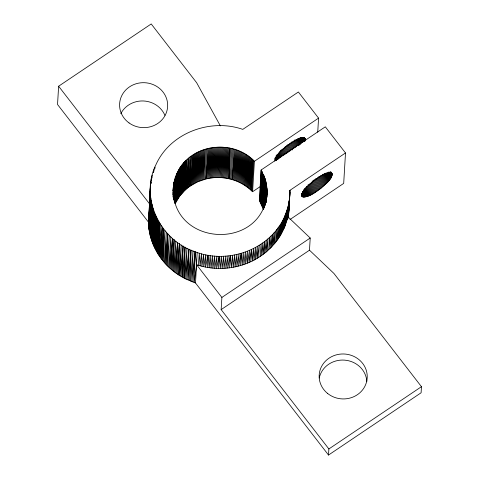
<?xml version="1.0" encoding="UTF-8"?>
<svg xmlns="http://www.w3.org/2000/svg" width="479" height="479" viewBox="0 0 479 479"><rect width="100%" height="100%" fill="white"/><g stroke="black" fill="none" stroke-linecap="round" stroke-linejoin="round"><path stroke-width="0.72" d="M302.932 137.521L305.177 140.425C304.315 133.12 292.723 142.323 289.657 143.808C284.035 148.484 275.802 153.322 274.838 161.142M331.857 173.236C324.972 171.189 318.355 177.919 312.889 181.403C308.937 185.475 300.794 190.223 302.207 196.606C309.189 198.078 315.517 191.845 320.996 188.259C324.445 184.331 335.138 178.224 330.959 172.075M266.683 197.312L266.887 187.984L265.049 178.703L262.869 208.036L264.534 177.2L262.51 207.054L263.965 175.715L261.72 205.114L263.342 174.248L261.289 204.156L262.66 172.805L260.354 202.27L261.923 171.38L259.852 201.342L261.133 169.985L265.049 178.703L263.199 209.024L259.325 200.432L261.133 169.985L325.307 126.827L345.503 152.957L289.909 190.349C290.023 196.629 289.16 202.922 287.376 208.946C284.49 214.52 287.598 221.142 284.706 226.675C283.825 228.842 282.832 230.956 281.724 233.016C276.634 242.428 269.132 250.481 260.235 256.409C241.799 268.797 217.604 271.743 196.594 264.719L195.091 251.768C160.693 240.709 139.521 198.569 155.699 165.213C169.788 132.994 210.251 117.978 242.787 129.378L298.375 91.992L318.571 118.121L317.733 132.228M285.34 225.046L286.041 212.927C273.341 248.326 229.285 265.21 195.091 251.768L191.774 281.64L193.013 250.972L190.546 281.143L190.965 250.116L188.127 280.095L188.948 249.194L185.744 278.958L186.96 248.218L184.577 278.359L182.271 277.101L185.008 247.182L184.577 278.359L195.51 282.987L328.51 455.05L421.101 392.78L421.46 386.691L333.941 273.467L309.488 250.2L310.212 238.021L287.789 216.7L288.436 204.886L287.4 218.394L285.927 223.406L286.741 210.946L286.466 221.747L287.376 208.946L286.957 220.077L287.939 206.922L287.4 218.394L288.861 202.839L288.029 216.915M168.692 267.031L170.847 236.913L169.638 267.911L172.458 238.374L171.584 269.629L174.117 239.787L173.596 271.27L175.823 241.153L174.631 272.066L177.577 242.47L176.739 273.599L179.374 243.727L178.906 275.06L182.271 277.101L183.092 246.086L180.014 275.76L181.212 244.937L178.906 275.06C161.01 263.731 148.735 243.47 148.46 222.118L150.268 191.702M220.376 125.887L196.653 82.741L151.214 23.95L58.624 86.22L149.544 203.85L150.352 193.791L148.502 223.364L150.328 187.517M164.243 262.372L166.321 232.243L165.093 263.336L167.776 233.842L166.854 265.216L169.285 235.399L167.764 266.132M148.652 225.849L150.502 195.881L148.765 227.088L150.723 197.965L149.065 229.567L151.017 200.042L149.472 232.028L151.376 202.108L149.711 233.255L151.813 204.168L150.262 235.692L152.316 206.209L150.915 238.111L152.891 208.233L151.28 239.314L153.531 210.245L152.077 241.691L154.244 212.233L152.969 244.045L155.022 214.203L153.454 245.212L155.867 216.143L154.489 247.511L156.783 218.059L155.621 249.775L157.759 219.951L156.22 250.888L158.8 221.813L157.483 253.092L159.902 223.639L158.836 255.241L161.07 225.435L159.549 256.301L162.291 227.196L161.028 258.379L163.578 228.92L162.597 260.408L164.92 230.603L163.405 261.396M175.673 202.689L177.625 171.955L176.146 201.755L178.368 170.548L177.17 199.929L179.17 169.171L177.715 199.03L180.02 167.818L178.877 197.27L180.918 166.494L179.487 196.414L181.87 165.207L180.775 194.743L182.876 163.95L181.451 193.923L183.924 162.722L182.864 192.342L185.02 161.537L183.601 191.576L186.157 160.387L185.133 190.091L179.487 196.414L175.218 203.629L176.937 173.386C189.738 144.011 232.998 138.437 254.403 161.279L252.595 191.72L260.612 186.325M188.57 158.214L187.564 187.996L185.133 190.091L187.343 159.279L185.924 189.373L188.57 158.214L186.738 188.672M191.145 156.202L190.151 186.068L187.564 187.996L189.84 157.184L188.409 187.331L191.145 156.202L189.271 186.69M151.238 180.679L151.304 179.212L151.208 180.643M153.34 172.536L153.406 171.093L153.28 172.584M258.714 257.397L259.235 245.35L257.169 258.343L257.367 246.481L255.594 259.253L255.451 247.553L253.996 260.121L253.505 248.571L252.367 260.953L251.523 249.523L249.05 262.486L249.511 250.421L247.362 263.193L247.469 251.259L245.649 263.851L245.392 252.032L243.919 264.474L243.296 252.744L242.17 265.049L241.177 253.391L238.632 266.067L239.033 253.978L236.842 266.51L236.866 254.493L235.033 266.911L234.686 254.948L233.219 267.264L232.495 255.337L231.393 267.575L230.285 255.66L227.723 268.054L228.064 255.912L225.872 268.222L225.843 256.103L224.022 268.348L223.609 256.223L222.172 268.426L221.37 256.283L220.31 268.462L219.137 256.271L216.598 268.39L216.897 256.187L214.748 268.282L214.664 256.043L212.892 268.132L212.436 255.834L211.047 267.935L210.215 255.552L209.209 267.689L208.006 255.205L205.551 267.066L205.808 254.798L203.731 266.683L203.629 254.319L201.928 266.258L201.461 253.774L200.138 265.791L199.318 253.169L198.36 265.276M150.645 187.792L150.508 190.69L150.634 189.265M150.849 183.445L150.951 181.272L150.813 183.409M154.795 168.626L154.867 167.153L154.729 168.584M267.384 250.93L267.959 238.877L266.019 252.098L266.306 240.278L264.618 253.229L264.606 241.626L263.187 254.325L262.857 242.919L261.726 255.385L261.067 244.158L260.235 256.409M197.192 252.499L195.51 282.987M265.049 178.703L263.546 209.275L265.504 180.224L263.995 207.359M150.316 190.498L150.64 184.062M174.865 203.09L176.302 174.841L176.937 173.386L174.895 203.096M172.584 270.455L174.117 239.787M177.817 274.341L179.374 243.727M174.081 199.324L175.2 177.805L176.302 174.841L174.613 201.887M183.415 277.742L185.008 247.182M207.371 267.402L208.006 255.205M264.665 205.599L265.899 181.757L264.055 207.365M274.826 243.248L275.455 231.183L273.683 244.601L274.066 232.812L272.491 245.931L272.617 234.399L271.27 247.23L271.12 235.937L270.012 248.493L269.563 237.434L268.713 249.727M266.689 197.336L266.773 195.845C260.001 249.032 177.475 246.499 173.242 193.342L173.164 194.809L173.476 185.487L175.2 177.805L173.859 199.713M173.458 197.132L174.338 180.84L173.272 197.031M189.331 280.634L190.965 250.116M265.097 205.299L266.516 184.852L265.51 203.497M173.164 193.54L173.703 183.93L173.147 192.75M173.745 199.509L173.829 198.037L173.733 199.492M218.454 268.45L219.137 256.271M266.18 200.623L266.887 187.984L265.995 202.713M266.228 200.432L266.312 198.959M280.868 234.548L281.538 222.46L281.724 233.016L282.568 220.609L282.538 231.459L283.532 218.729L283.305 229.884L284.436 216.825L284.029 228.291L285.274 214.891L284.706 226.675L286.041 212.927M288.394 217.448L288.52 215.251M288.598 213.784L288.969 207.191M289.094 204.994L289.418 199.132M289.544 196.935L289.909 190.349L289.555 196.288M148.562 224.603L150.352 193.791M149.256 230.8L151.017 200.042M150.574 236.907L152.316 206.209M152.514 242.877L154.244 212.233M155.046 248.649L156.783 218.059M158.148 254.169L159.902 223.639M173.141 197.067L173.991 182.379L173.159 195.719M173.649 198.438L174.739 179.32L173.596 197.114M174.302 201.354L175.721 176.314L174.099 200.809M176.649 200.833L178.368 170.548M178.284 198.144L180.02 167.818M180.122 195.57L181.87 165.207M207.724 148.532L205.976 178.96L197.701 181.81L190.151 186.068L192.486 155.262L191.043 185.463L193.354 154.693L191.953 184.876L194.234 154.142L192.881 184.313L195.127 153.615L193.815 183.768L196.031 153.1L194.767 183.247L196.953 152.609L195.731 182.744L197.881 152.136L196.707 182.265L198.821 151.681L197.701 181.81L199.773 151.25L198.701 181.373L200.737 150.837L199.713 180.96L201.713 150.442L200.731 180.571L202.695 150.071L201.767 180.2L203.683 149.723L202.809 179.859L204.683 149.394L203.856 179.535L205.689 149.089M233.926 149.131L232.189 179.595C239.853 181.87 246.966 186.032 252.595 191.72M264.989 205.275L266.234 183.301L264.773 205.611M265.803 202.509L266.731 186.415L265.731 202.006M265.863 202.695L265.989 200.497L265.845 202.719M266.462 200.785L266.552 199.3M266.635 197.815L267.025 191.133L266.45 200.689M288.406 217.688L289.915 192.438L288.334 217.879M58.624 86.22L57.54 104.488L148.46 222.118M149.538 201.893L150.466 185.427L149.711 197.971M161.8 259.402L163.578 228.92M165.968 264.282L167.776 233.842M173.093 190.744L173.308 187.049M173.176 190.618L173.476 185.487L173.087 190.726M182.152 193.127L183.924 162.722M184.361 190.822L186.157 160.387M204.91 179.236L206.706 148.801M328.51 455.05L328.875 448.961L221.154 309.608L221.879 297.429L196.594 264.719L194.258 282.556L195.091 251.768L193.013 282.107M253.666 160.555L251.828 190.965L252.918 159.842L251.044 190.229L252.152 159.154L250.242 189.51L251.367 158.477L249.421 188.804L250.565 157.819L248.589 188.121L249.751 157.172L247.733 187.457L248.918 156.549L246.865 186.81L248.074 155.938L245.978 186.181L247.212 155.352L245.074 185.577L246.338 154.777L244.158 184.984L245.452 154.226L243.23 184.421L244.553 153.693L242.284 183.87L243.637 153.178L241.326 183.343L242.715 152.681L240.356 182.84L241.775 152.208L239.368 182.355L240.829 151.747L238.374 181.894L239.871 151.316L237.368 181.457L238.901 150.897L236.351 181.038L237.925 150.502L235.327 180.643L236.937 150.131L234.291 180.272L235.943 149.777L233.243 179.918L234.938 149.442L232.189 179.595L231.129 179.29L232.908 148.843M229.561 267.833L230.285 255.66M264.576 206.533L264.665 205.048L264.564 206.509M266.342 200.515L266.989 189.558L266.294 200.677M288.412 215.592L288.28 217.819L289.214 200.773L288.202 217.574M288.586 212.622L288.897 207.425M289.071 204.455L289.382 199.258M288.448 218.017L289.843 194.528M345.503 152.957L343.694 183.403L289.957 219.544M148.903 228.327L150.723 197.965M149.975 234.476L151.813 204.168M173.164 192.881L173.703 183.93M173.362 196.887L174.338 180.84M170.602 268.779L172.458 238.374M230.854 148.328L228.986 178.757L231.129 179.29M230.064 179.014L231.884 148.574M260.833 203.21L262.66 172.805M262.127 206.078L263.965 175.715M264.366 206.862L265.899 181.757M265.348 204.03L266.516 184.852M266.39 200.366L266.569 197.402M150.167 191.546L149.891 196.019L150.137 194.073M150.262 190.055L150.628 184.092M151.663 240.506L153.531 210.245M175.679 272.844L177.577 242.47M240.41 265.582L241.177 253.391M150.364 190.522L150.634 186.253M153.963 246.362L155.867 216.143M173.153 194.815L173.242 193.342M181.134 276.443L183.092 246.086M151.017 183.517L151.113 182.08M156.843 251.996L158.8 221.813M186.93 279.538L188.948 249.194M250.721 261.738L251.523 249.523M160.279 257.349L162.291 227.196M275.934 241.865L276.79 229.513L277.006 240.452L278.071 227.806L278.036 239.009L279.287 226.058L279.017 237.548L280.443 224.28L279.964 236.057L281.538 222.46M151.52 180.056L151.723 177.158M151.999 178.044L152.214 175.122M153.909 171.248L154.1 169.111M254.403 161.279L318.571 118.121M221.879 297.429L310.212 238.021M221.154 309.608L309.488 250.2M328.875 448.961L421.46 386.691M304.177 137.449L305.075 138.611M304.285 137.683L305.183 138.844M330.761 171.943L332.109 173.685M304.357 137.952L305.255 139.114M330.839 172.206L332.181 173.949M303.943 137.659L305.291 139.401M330.426 171.919L332.216 174.242M303.943 137.976L305.291 139.718M330.42 172.236L332.216 174.554M303.458 137.736L305.249 140.06M329.935 171.997L332.181 174.895M329.863 172.362L332.103 175.26M302.824 137.91L305.063 140.814M329.301 172.165L331.995 175.649M302.225 137.736L304.919 141.221M328.708 171.997L331.845 176.062M301.59 137.587L304.285 141.071M328.522 172.428L331.666 176.494M300.926 137.461L304.069 141.527M328.301 172.877L331.444 176.943M300.668 137.928L303.363 141.413M327.6 172.769L331.193 177.416M299.932 137.838L303.075 141.904M326.864 172.674L330.905 177.901M299.614 138.341L302.752 142.407M326.54 173.182L330.582 178.404M298.806 138.281L301.95 142.347M325.738 173.123L330.229 178.924M298.423 138.814L301.566 142.88M325.349 173.655L329.839 179.463M297.555 138.784L301.147 143.431M324.487 173.62L329.42 180.008M297.106 139.341L300.698 143.987M324.038 174.182L328.977 180.565M296.184 139.329L300.219 144.556M323.109 174.17L328.498 181.14M295.681 139.91L299.716 145.137M322.606 174.745L327.995 181.715M294.699 139.916L298.74 145.143M322.074 175.332L327.462 182.301M294.142 140.509L298.183 145.73M321.068 175.344L326.906 182.894M293.561 141.101L297.154 145.748M320.493 175.943L326.325 183.493M292.956 141.7L296.549 146.346M319.888 176.541L325.72 184.092M291.885 141.724L295.926 146.951M318.816 176.565L325.097 184.69M291.238 142.323L295.28 147.55M318.17 177.164L324.451 185.295M290.579 142.928L294.172 147.574M317.505 177.763L323.792 185.894M289.903 143.526L293.938 148.753M316.829 178.362L323.115 186.493M289.208 144.119L292.795 148.765M315.685 178.38L322.421 187.085M288.502 144.706L292.537 149.933M315.427 179.547L321.714 187.678M287.334 144.712L291.37 149.933M314.26 179.547L320.996 188.259M286.604 145.281L290.645 150.508M313.535 180.122L320.265 188.834M286.316 146.43L289.909 151.071M312.799 180.685L319.529 189.397M285.125 146.4L289.166 151.627M312.057 181.242L318.786 189.947M284.831 147.52L288.418 152.166M311.757 182.361L318.044 190.486M284.083 148.047L287.669 152.693M311.009 182.888L317.296 191.019M283.329 148.562L286.921 153.208M310.26 183.397L316.541 191.528M282.58 149.059L286.173 153.699M309.512 183.894L315.793 192.025M281.832 149.538L285.424 154.178M308.763 184.373L315.044 192.504M281.095 149.999L284.682 154.639M308.021 184.834L314.308 192.965M280.359 150.436L283.945 155.082M307.734 185.858L313.571 193.402M280.077 151.436L283.221 155.501M307.009 186.277L312.841 193.821M279.359 151.837L282.502 155.903M306.291 186.672L312.122 194.223M279.101 152.795L281.796 156.274M306.033 187.63L311.422 194.6M278.413 153.142L281.107 156.627M305.339 187.984L310.727 194.953M278.185 154.052L280.874 157.537M304.662 188.313L310.051 195.276M277.521 154.358L279.766 157.256M304.452 189.193L309.386 195.582M276.88 154.633L279.574 158.118M303.806 189.468L308.745 195.857M276.706 155.465L278.952 158.363M303.632 190.301L308.123 196.109M276.102 155.687L278.347 158.591M303.482 191.103L307.518 196.33M275.97 156.459L278.215 159.363M302.902 191.301L306.943 196.528M275.868 157.208L277.664 159.531M302.345 191.468L306.386 196.695M275.335 157.346L277.131 159.669M302.267 192.187L305.853 196.833M275.281 158.04L276.628 159.782M302.213 192.875L305.351 196.941M274.808 158.118L276.605 160.441M302.183 193.54L304.878 197.025M274.808 158.753L276.155 160.495M301.74 193.588L304.434 197.073M274.844 159.351L275.742 160.513M301.321 193.612L304.015 197.097M301.387 194.187L303.632 197.085M301.483 194.725L303.279 197.049M301.614 195.24L302.962 196.983M301.327 195.145L302.674 196.887M301.525 195.6L302.423 196.761M301.309 195.444L302.207 196.606M319.236 378.033A24.046 22.477 3.4 0 1 344.467 360.124A24.046 22.477 3.4 0 1 366.83 381.434M120.804 113.673A24.046 22.477 3.4 0 1 143.329 100.967A24.046 22.477 3.4 0 1 164.908 115.349M229.818 148.101L228.986 178.757C221.442 177.044 213.496 177.104 205.976 178.96L208.754 148.292L207.048 178.709L209.79 148.071L208.126 178.481L210.826 147.873L209.209 178.278L211.868 147.694L210.299 178.098L212.916 147.538L211.395 177.943L213.969 147.406L212.49 177.811L215.023 147.292L213.592 177.703L216.083 147.209L214.694 177.619L217.143 147.143L215.795 177.559L218.202 147.101L216.903 177.529L219.262 147.077L218.011 177.517L220.328 147.077L219.119 177.529L221.388 147.101L220.226 177.571L222.448 147.149L221.328 177.631L223.507 147.221L222.436 177.721L224.567 147.31L223.537 177.835L225.627 147.424L224.633 177.972L226.681 147.562L225.729 178.128L227.729 147.718L226.818 178.314L228.776 147.897L227.908 178.523L229.818 148.101M264.109 206.527L264.031 207.988L264.109 206.527M173.38 194.911L173.254 197.126L173.38 194.911M267.001 192.708L266.695 197.863L267.001 192.708M129.073 122.947A24.046 22.477 3.4 0 0 167.476 108.188A24.046 22.477 3.4 0 0 134.342 84.358A24.046 22.477 3.4 0 0 129.073 122.947M327.385 393.277A24.046 22.477 3.4 0 0 366.782 380.961A24.046 22.477 3.4 0 0 335.408 355.125A24.046 22.477 3.4 0 0 327.385 393.277"/></g></svg>
